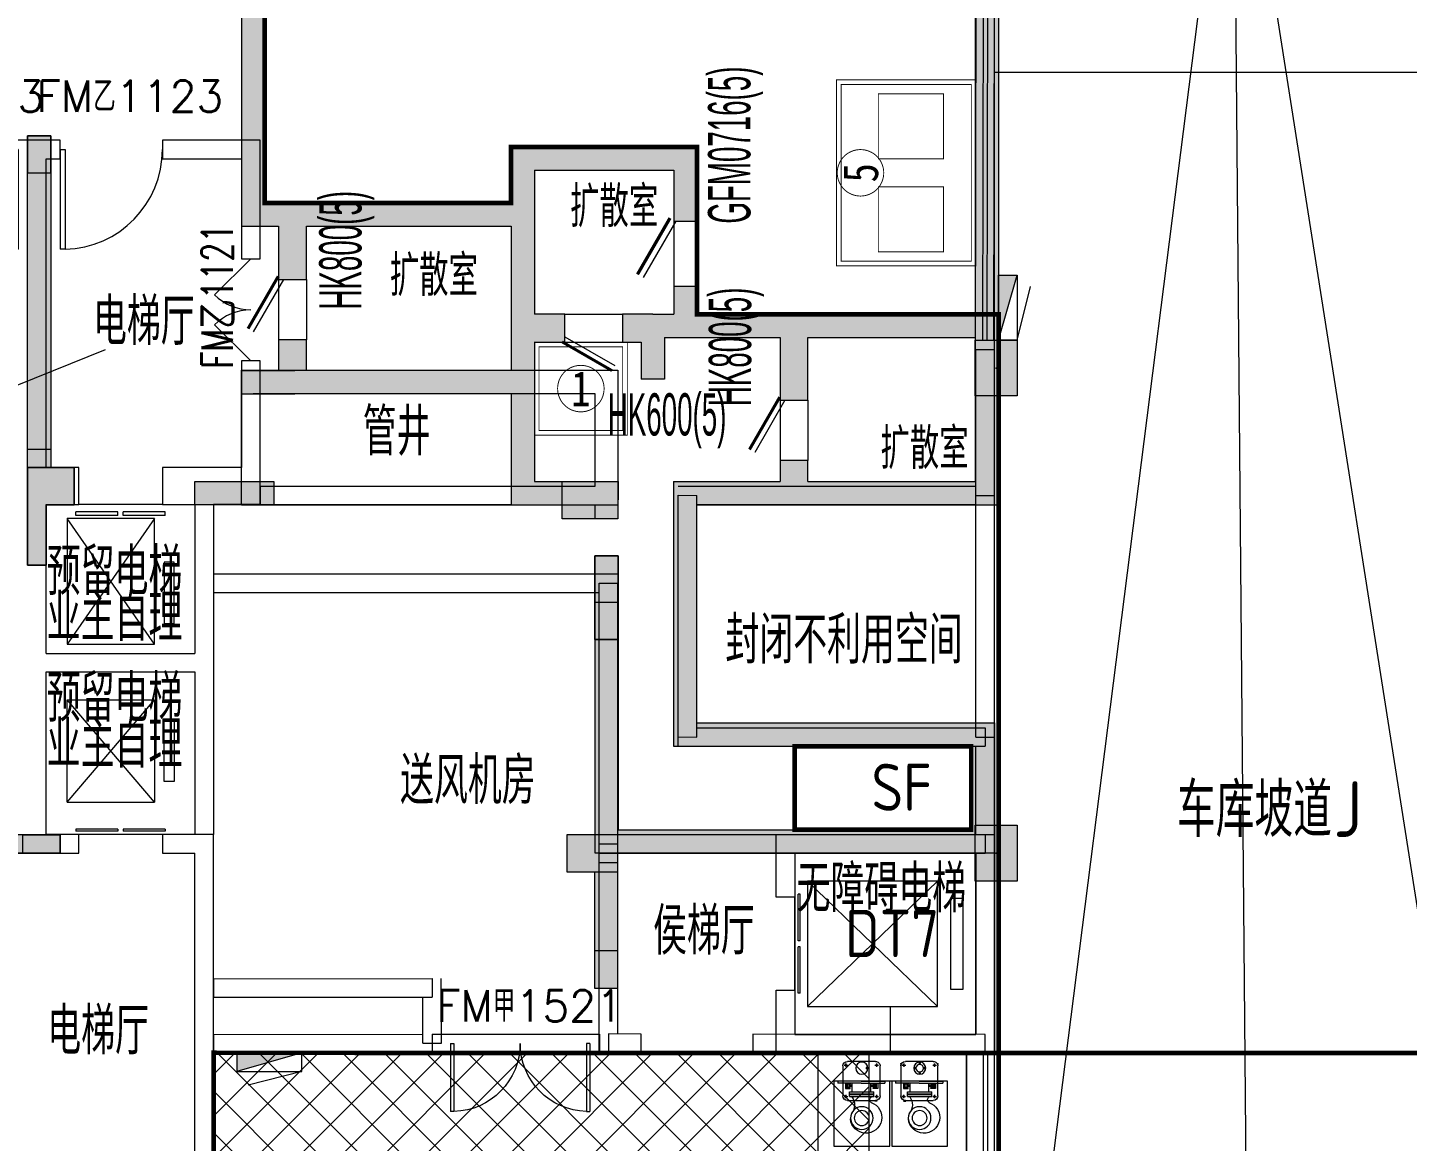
# Model space of a CAD drawing. Extents: x -264757 to 1033689, y 4049843 to 4347093.
# Drawn here: x -42533 to -27691, y 4094607 to 4106591 of the extents above; entities that cross this region are included whole.
import ezdxf
from ezdxf.enums import TextEntityAlignment as Align

# ---------------------------------------------------------------- set-up
doc = ezdxf.new("R2010")
doc.units = 0
doc.header["$LTSCALE"] = 1000
doc.header["$MEASUREMENT"] = 0
doc.linetypes.add('DASH', pattern=[0.35, 0.25, -0.1])
doc.layers.add('AX-01DK-PB01$0$AX-001DK-01-PB01-02$0$A-3-WinF(Text)', color=8, linetype='Continuous', plot=False)
for name, color, linetype in [('AX-01DK-PB01$0$AX-03CK-02-PB01$0$AX-03CK-02-PB01$0$PUB_HATCH', 8, 'Continuous'), ('AX-01DK-PB01$0$AX-03CK-02-PB01$0$AX-03CK-02-PB01$0$人防$0$人防$0$A-WIND-IDEN', 8, 'Continuous'), ('AX-01DK-PB01$0$DOOR_FIRE_TEXT', 8, 'Continuous')]:
    doc.layers.add(name, color=color, linetype=linetype)
doc.layers.add('无关图层', color=8, linetype='Continuous', lineweight=0)
doc.layers.add('车位归属楼栋范围线', color=7, linetype='Continuous', true_color=0x19e6c7)
doc.styles.add('AX-01DK-PB01$0$_TCH_WINDOW', font='simplex_.ttf', dxfattribs={"width": 0.7, "height": 3.5})
doc.styles.add('AX-01DK-PB01$0$AX-001DK-01-PB01-02$0$_TCH_WINDOW', font='SIMPLEX', dxfattribs={"bigfont": 'GBCBIG'})
doc.styles.add('AX-01DK-PB01$0$AX-03CK-02-PB01$0$AX-03CK-02-PB01$0$_TCH_DIM', font='SIMPLEX', dxfattribs={"bigfont": 'GBCBIG'})
doc.styles.add('AX-01DK-PB01$0$AX-03CK-02-PB01$0$AX-03CK-02-PB01$0$人防$0$人防$0$_TCH_DIM', font='$ GAD E', dxfattribs={"width": 0.7, "bigfont": '$ GAD C'})
doc.styles.add('AX-01DK-PB01$0$Standard', font='gbenor.shx', dxfattribs={"bigfont": 'gbcbig.shx'})
doc.styles.add('AX-01DK-PB01$1$AX-001DK-01-PB01-02$0$Standard', font='gbenor.shx', dxfattribs={"bigfont": 'gbcbig.shx'})
doc.styles.add('AX-01DK-PB01-FJ$0$AX-001DK-01-PB01-02$0$Standard', font='gbenor.shx', dxfattribs={"bigfont": 'gbcbig.shx'})
doc.styles.add('坑编号', font='', dxfattribs={"width": 0.8})
doc.styles.get('坑编号').set_extended_font_data('SimSun')

# ---------------------------------------------------------------- blocks, each defined once
blk = doc.blocks.new('AX-01DK-PB01$0$AX-001DK-01-PB01-02$0$$DorLib2D$00000002')
at = {"layer": '无关图层'}
for p, q in [((-0.5, 0), (-0.5, 0.4875)), ((-0.475, 0.4875), (-0.5, 0.4875)), ((-0.475, 0), (-0.475, 0.4875)), ((0.475, 0), (0.475, 0.4875)), ((0.475, 0.4875), (0.5, 0.4875)), ((0.5, 0), (0.5, 0.4875)), ((-0.5, 0), (-0.475, 0)), ((0.5, 0), (0.475, 0))]:
    blk.add_line(p, q, dxfattribs=at)
at = {"layer": '无关图层', "lineweight": 13}
for centre, start, end in [((-0.4875, 0), 0, 88.53072), ((0.4875, 0), 91.46928, 180)]:
    blk.add_arc(centre, 0.4875, start, end, dxfattribs=at)
blk = doc.blocks.new('AX-01DK-PB01-DT$0$$DORLIB2D$00000127')
at = {"layer": '无关图层'}
for points in [[(-0.533, 0.795), (-0.533, 0.69)], [(-0.033, 0.795), (-0.533, 0.795)], [(-0.033, 0.795), (-0.033, 0.69)], [(0.533, 0.795), (0.033, 0.795)], [(0.033, 0.795), (0.033, 0.69)], [(0.533, 0.795), (0.533, 0.69)], [(-0.033, 0.69), (-0.533, 0.69)], [(0.533, 0.69), (0.033, 0.69)], [(0.5, 0.5), (-0.5, 0.5)]]:
    blk.add_lwpolyline(points, dxfattribs=at)
blk = doc.blocks.new('AX-01DK-PB01-DT$0$sdfsdfgdgdgh')
at = {"layer": '无关图层'}
for p, q in [((413949, 4407651), (413274, 4407651)), ((413274, 4407651), (413274, 4405301)), ((413949, 4407451), (413949, 4407651)), ((415624, 4407651), (414949, 4407651)), ((414949, 4407651), (414949, 4407451)), ((415624, 4407651), (415624, 4405301)), ((413474, 4407451), (413949, 4407451)), ((413474, 4407451), (413474, 4405501)), ((414949, 4407451), (415424, 4407451)), ((415424, 4407451), (415424, 4405501)), ((413774, 4405914), (413774, 4407314)), ((413774, 4407314), (415124, 4407314)), ((413774, 4405914), (415124, 4407314)), ((413774, 4407314), (415124, 4405914)), ((415124, 4407314), (415124, 4405914)), ((415124, 4405914), (413774, 4405914)), ((413962, 4405639), (413962, 4405776)), ((413962, 4405776), (414937, 4405776)), ((414937, 4405639), (413962, 4405639)), ((414937, 4405776), (414937, 4405639)), ((413474, 4405501), (415424, 4405501)), ((413274, 4405301), (415624, 4405301))]:
    blk.add_line(p, q, dxfattribs=at)
blk.add_lwpolyline([(413474, 4405501), (413474, 4407451), (415424, 4407451), (415424, 4405501)], close=True, dxfattribs=at)
at = {"layer": '无关图层', "xscale": 1000, "yscale": -200, "zscale": 200}
blk.add_blockref('AX-01DK-PB01-DT$0$$DORLIB2D$00000127', (414449, 4407551), dxfattribs=at)
blk = doc.blocks.new('*U107')
at = {"layer": '无关图层', "const_width": 10}
for points in [[(1000, 0), (0, 0), (0, 1000), (1000, 1000)], [(950, 50), (50, 50), (50, 950), (950, 950)]]:
    blk.add_lwpolyline(points, close=True, dxfattribs=at)
blk.add_lwpolyline([(500, 750, 0.098491), (404, 731, 0.098491), (323, 677, 0.098491), (269, 596, 0.098491), (250, 500, 0.098491), (269, 404, 0.098491), (323, 323, 0.098491), (404, 269, 0.098491), (500, 250, 0.098491), (596, 269, 0.098491), (677, 323, 0.098491), (731, 404, 0.098491), (750, 500, 0.098491), (731, 596, 0.098491), (677, 677, 0.098491), (596, 731, 0.098491)], format="xyb", close=True, dxfattribs=at)
at = {"layer": '无关图层', "style": '坑编号', "width": 0.8}
blk.add_attdef('X', text='', height=380, dxfattribs=at).set_placement((500, 500), align=Align.MIDDLE_CENTER)
blk = doc.blocks.new('*U116')
at = {"layer": '无关图层', "const_width": 10}
for points in [[(1000, 0), (-1000, 0), (-1000, 1500), (1000, 1500)], [(950, 50), (-950, 50), (-950, 1450), (950, 1450)], [(-150, 1050), (-850, 1050), (-850, 350), (-150, 350)], [(850, 1050), (150, 1050), (150, 350), (850, 350)]]:
    blk.add_lwpolyline(points, close=True, dxfattribs=at)
blk.add_lwpolyline([(0, 1492, 0.098491), (-96, 1473, 0.098491), (-177, 1419, 0.098491), (-231, 1338, 0.098491), (-250, 1242, 0.098491), (-231, 1146, 0.098491), (-177, 1065, 0.098491), (-96, 1011, 0.098491), (0, 992, 0.098491), (96, 1011, 0.098491), (177, 1065, 0.098491), (231, 1146, 0.098491), (250, 1242, 0.098491), (231, 1338, 0.098491), (177, 1419, 0.098491), (96, 1473, 0.098491)], format="xyb", close=True, dxfattribs=at)
at = {"layer": '无关图层', "style": '坑编号', "width": 0.8}
blk.add_attdef('X', text='', height=380, dxfattribs=at).set_placement((0, 1242), align=Align.MIDDLE_CENTER)
blk = doc.blocks.new('SX-CK-PB001-WNC$1$20211103.13313578')
at = {"layer": '无关图层'}
h = blk.add_hatch(color=256, dxfattribs=at)
h.dxf.hatch_style = 1
h.paths.add_polyline_path([(0, 600), (450, 600), (450, 0), (0, 0)])
blk.add_lwpolyline([(0, 600), (450, 600), (450, 0), (0, 0)], close=True, dxfattribs=at)
blk.add_point((225, 300), dxfattribs=at)
blk = doc.blocks.new('PX-03CK-JSK$0$PX-B1-PB02-JSK$0$PX-CK-JSK$0$hjgh')
at = {"layer": '无关图层'}
for p, q in [((96327442, 40159946), (96327442, 40160246)), ((96327464, 40160264), (96327496, 40160264)), ((96327482, 40160283), (96327482, 40160243)), ((96327492, 40160296), (96327812, 40160296)), ((96327496, 40160264), (96327500, 40160264)), ((96327655, 40159170), (96327655, 40160392)), ((96327655, 40160392), (96328355, 40160392)), ((96327656, 40160098), (96327656, 40160352)), ((96327656, 40160352), (96327677, 40160352)), ((96327677, 40160098), (96327677, 40160352)), ((96327677, 40160267), (96327734, 40160267)), ((96327683, 40160256), (96327683, 40160214)), ((96327723, 40160256), (96327683, 40160256)), ((96327687, 40160232), (96327687, 40160246)), ((96327692, 40160251), (96327714, 40160251)), ((96327719, 40160246), (96327719, 40160232)), ((96327723, 40160217), (96327723, 40160256)), ((96327734, 40160267), (96327734, 40160217)), ((96327803, 40160265), (96327835, 40160265)), ((96327821, 40160284), (96327821, 40160244)), ((96327821, 40160253), (96327821, 40160277)), ((96327835, 40160265), (96327839, 40160265)), ((96327862, 40160246), (96327862, 40159946)), ((96328355, 40160392), (96328355, 40159792)), ((96327656, 40160098), (96327656, 40159844)), ((96327683, 40160214), (96327677, 40160214)), ((96327677, 40160098), (96327677, 40159844)), ((96327679, 40160200), (96327768, 40160200)), ((96327683, 40160232), (96327723, 40160232)), ((96327697, 40160232), (96327697, 40160200)), ((96327697, 40160203), (96327697, 40160231)), ((96327709, 40160232), (96327709, 40160200)), ((96327734, 40160217), (96327723, 40160217)), ((96327821, 40160225), (96327769, 40160225)), ((96327769, 40160224), (96327769, 40159963)), ((96327791, 40160225), (96327791, 40159963)), ((96327799, 40160225), (96327799, 40159963)), ((96327821, 40160225), (96327821, 40159963)), ((96327483, 40159952), (96327483, 40159912)), ((96327515, 40160051), (96327515, 40160027)), ((96327683, 40159974), (96327677, 40159974)), ((96327768, 40159994), (96327679, 40159994)), ((96327683, 40159933), (96327683, 40159974)), ((96327685, 40159954), (96327723, 40159954)), ((96327688, 40159941), (96327688, 40159954)), ((96327695, 40159993), (96327695, 40159955)), ((96327708, 40159992), (96327708, 40159954)), ((96327718, 40159954), (96327718, 40159941)), ((96327723, 40159971), (96327723, 40159933)), ((96327734, 40159971), (96327723, 40159971)), ((96327734, 40159921), (96327734, 40159971)), ((96327821, 40159963), (96327769, 40159963)), ((96327821, 40159952), (96327821, 40159912)), ((96327871, 40159929), (96327871, 40159953)), ((96327465, 40159933), (96327497, 40159933)), ((96327812, 40159896), (96327492, 40159896)), ((96327497, 40159933), (96327501, 40159933)), ((96327656, 40159844), (96327677, 40159844)), ((96327682, 40159921), (96327675, 40159921)), ((96327677, 40159921), (96327734, 40159921)), ((96327723, 40159933), (96327683, 40159933)), ((96327713, 40159936), (96327693, 40159936)), ((96327802, 40159933), (96327834, 40159933)), ((96327834, 40159933), (96327838, 40159933)), ((96327482, 40159661), (96327482, 40159621)), ((96327492, 40159674), (96327812, 40159674)), ((96328355, 40159792), (96327655, 40159792)), ((96327655, 40159770), (96328355, 40159770)), ((96327656, 40159476), (96327656, 40159729)), ((96327656, 40159729), (96327677, 40159729)), ((96327677, 40159476), (96327677, 40159729)), ((96327821, 40159662), (96327821, 40159622)), ((96327821, 40159631), (96327821, 40159654)), ((96328355, 40159770), (96328355, 40159170)), ((96327442, 40159324), (96327442, 40159624)), ((96327464, 40159642), (96327496, 40159642)), ((96327496, 40159642), (96327500, 40159642)), ((96327503, 40159523), (96327527, 40159523)), ((96327515, 40159511), (96327515, 40159534)), ((96327677, 40159645), (96327734, 40159645)), ((96327683, 40159592), (96327677, 40159592)), ((96327679, 40159577), (96327768, 40159577)), ((96327683, 40159633), (96327683, 40159592)), ((96327723, 40159633), (96327683, 40159633)), ((96327683, 40159610), (96327723, 40159610)), ((96327687, 40159610), (96327687, 40159624)), ((96327692, 40159629), (96327714, 40159629)), ((96327697, 40159610), (96327697, 40159577)), ((96327697, 40159580), (96327697, 40159608)), ((96327709, 40159610), (96327709, 40159577)), ((96327719, 40159624), (96327719, 40159610)), ((96327723, 40159595), (96327723, 40159633)), ((96327734, 40159595), (96327723, 40159595)), ((96327734, 40159645), (96327734, 40159595)), ((96327769, 40159602), (96327769, 40159341)), ((96327821, 40159602), (96327769, 40159602)), ((96327791, 40159602), (96327791, 40159341)), ((96327799, 40159602), (96327799, 40159341)), ((96327803, 40159643), (96327835, 40159643)), ((96327821, 40159602), (96327821, 40159341)), ((96327835, 40159643), (96327839, 40159643)), ((96327862, 40159624), (96327862, 40159324)), ((96327870, 40159643), (96327870, 40159619)), ((96327474, 40159470), (96327450, 40159470)), ((96327462, 40159458), (96327462, 40159481)), ((96327527, 40159417), (96327503, 40159417)), ((96327515, 40159428), (96327515, 40159405)), ((96327556, 40159470), (96327580, 40159470)), ((96327568, 40159481), (96327568, 40159458)), ((96327656, 40159476), (96327656, 40159222)), ((96327677, 40159476), (96327677, 40159222)), ((96327768, 40159371), (96327679, 40159371)), ((96327695, 40159371), (96327695, 40159333)), ((96327708, 40159370), (96327708, 40159332)), ((96327465, 40159311), (96327497, 40159311)), ((96327483, 40159330), (96327483, 40159290)), ((96327812, 40159274), (96327492, 40159274)), ((96327497, 40159311), (96327501, 40159311)), ((96327656, 40159222), (96327677, 40159222)), ((96327682, 40159299), (96327675, 40159299)), ((96327683, 40159352), (96327677, 40159352)), ((96327677, 40159299), (96327734, 40159299)), ((96327683, 40159311), (96327683, 40159352)), ((96327723, 40159311), (96327683, 40159311)), ((96327685, 40159332), (96327723, 40159332)), ((96327688, 40159318), (96327688, 40159332)), ((96327713, 40159313), (96327693, 40159313)), ((96327718, 40159332), (96327718, 40159318)), ((96327723, 40159349), (96327723, 40159311)), ((96327734, 40159349), (96327723, 40159349)), ((96327734, 40159299), (96327734, 40159349)), ((96327821, 40159341), (96327769, 40159341)), ((96327802, 40159311), (96327834, 40159311)), ((96327821, 40159330), (96327821, 40159290)), ((96327834, 40159311), (96327838, 40159311)), ((96328355, 40159170), (96327655, 40159170))]:
    blk.add_line(p, q, dxfattribs=at)
for centre, radius in [((96327482, 40160265), 8.75), ((96327821, 40160265), 8.75), ((96327515, 40160092), 65), ((96328052, 40160093), 122), ((96328052, 40160093), 80.5), ((96327515, 40160039), 7.88), ((96327483, 40159933), 8.75), ((96327821, 40159933), 8.75), ((96327482, 40159643), 8.75), ((96327821, 40159643), 8.75), ((96327515, 40159470), 65), ((96327515, 40159470), 40), ((96327515, 40159523), 7.88), ((96328052, 40159471), 122), ((96328052, 40159471), 80.5), ((96327462, 40159470), 7.88), ((96327515, 40159417), 7.88), ((96327568, 40159470), 7.88), ((96327483, 40159311), 8.75), ((96327821, 40159311), 8.75)]:
    blk.add_circle(centre, radius, dxfattribs=at)
for centre, radius, start, end in [((96327492, 40160246), 50, 89.9998, 179.9998), ((96327692, 40160246), 5.18, 89.9998, 179.9998), ((96327714, 40160246), 5.18, 359.9998, 89.9998), ((96327812, 40160246), 50, 359.9998, 89.9998), ((96327908, 40160313), 142, 233.3732, 310.3456), ((96328046, 40160047), 169, 198.4725, 84.7162), ((96327855, 40159973), 34.6, 32.3813, 152.0235), ((96327492, 40159946), 50, 179.9998, 269.9998), ((96327693, 40159941), 5.18, 179.9998, 269.9998), ((96327713, 40159941), 5.18, 269.9998, 359.9998), ((96327812, 40159946), 50, 269.9998, 359.9998), ((96327492, 40159624), 50, 89.9998, 179.9998), ((96327812, 40159624), 50, 359.9998, 89.9998), ((96327692, 40159624), 5.18, 89.9998, 179.9998), ((96327714, 40159624), 5.18, 359.9998, 89.9998), ((96327908, 40159691), 142, 233.3732, 310.3456), ((96328046, 40159424), 169, 198.4725, 84.7162), ((96327855, 40159351), 34.6, 32.3813, 152.0235), ((96327492, 40159324), 50, 179.9998, 269.9998), ((96327693, 40159318), 5.18, 179.9998, 269.9998), ((96327713, 40159318), 5.18, 269.9998, 359.9998), ((96327812, 40159324), 50, 269.9998, 359.9998)]:
    blk.add_arc(centre, radius, start, end, dxfattribs=at)
for p in [(96327469, 40159673), (96327469, 40159275)]:
    blk.add_point(p, dxfattribs=at)
blk = doc.blocks.new('AX-01DK-PB01$0$AX-001DK-01-PP01$0$AX-001DK-01-PP01$0$$DORLIB2D$00000127')
at = {"layer": '无关图层'}
for points in [[(-0.533, 0.795), (-0.533, 0.69)], [(-0.033, 0.795), (-0.533, 0.795)], [(-0.033, 0.69), (-0.533, 0.69)], [(-0.033, 0.795), (-0.033, 0.69)], [(0.533, 0.795), (0.033, 0.795)], [(0.033, 0.795), (0.033, 0.69)], [(0.533, 0.69), (0.033, 0.69)], [(0.533, 0.795), (0.533, 0.69)], [(0.5, 0.5), (-0.5, 0.5)]]:
    blk.add_lwpolyline(points, dxfattribs=at)
blk = doc.blocks.new('AX-01DK-PB01$0$$DorLib2D$00000001')
at = {"layer": '无关图层'}
for p, q in [((0.45, 0.975), (0.5, 0.975)), ((0.45, 0), (0.45, 0.975)), ((0.5, 0), (0.5, 0.975)), ((0.5, 0), (0.45, 0))]:
    blk.add_line(p, q, dxfattribs=at)
at = {"layer": '无关图层', "lineweight": 13}
blk.add_arc((0.475, 0), 0.975, 91.4693, 180, dxfattribs=at)
blk = doc.blocks.new('AX-01DK-PB01$0$$DorLib2D$00000116')
at = {"layer": '无关图层'}
for p, q in [((-0.5, 0), (-0.146, 0.354)), ((0.5, 0), (0.146, 0.354))]:
    blk.add_line(p, q, dxfattribs=at)
for centre, start, end in [((-0.5, 0), 0, 45), ((0.5, 0), 135, 180)]:
    blk.add_arc(centre, 0.5, start, end, dxfattribs=at)
blk = doc.blocks.new('PX-03CK-XHS$1$$TWTSYS$00000508')
at = {"layer": '无关图层'}
for p, q in [((-0.5, 0.5), (0.324, 1.224)), ((-0.5, 0.5), (-0.5, -0.5)), ((-0.5, -0.5), (0.5, 0.5)), ((0.5, 0.5), (-0.5, 0.5)), ((0.5, -0.5), (0.5, 0.5)), ((-0.5, -0.5), (0.5, -0.5))]:
    blk.add_line(p, q, dxfattribs=at)
blk.add_solid([(0.5, -0.5), (0.5, 0.5), (-0.5, -0.5)], dxfattribs=at)
blk = doc.blocks.new('AX-01DK-PB01$0$AX-03CK-02-PB01$0$AX-03CK-02-PB01$0$人防$0$人防$0$$DorLib2D$00000191')
at = {"layer": '无关图层'}
blk.add_line((-0.5, 0.15), (0.366, 0.65), dxfattribs=at)
at = {"layer": '无关图层', "const_width": 0.05}
blk.add_lwpolyline([(-0.55, 0.237), (0.316, 0.737)], dxfattribs=at)

msp = doc.modelspace()

# ---------------------------------------------------------------- hatches: boundary and pattern name
at = {"layer": 'AX-01DK-PB01$0$AX-03CK-02-PB01$0$AX-03CK-02-PB01$0$PUB_HATCH'}
for points in [[(-32089.6, 4111578), (-32339.6, 4111328), (-32339.6, 4103506.5), (-32256.3, 4103381.5), (-32089.6, 4103381.5)], [(-39983.2, 4107558), (-40233.2, 4107308), (-40233.2, 4104453.4), (-39983.2, 4104703.4)], [(-37082.2, 4105056.5), (-37332.2, 4105306.5), (-37332.2, 4104703.4), (-37248.8, 4104578.4), (-37082.2, 4104578.4)], [(-37332.2, 4105306.5), (-37082.2, 4105056.5), (-35582.2, 4105056.5), (-35332.2, 4105306.5)], [(-35582.2, 4105056.5), (-35582.2, 4104506.5), (-35332.2, 4104506.5), (-35332.2, 4105306.5)], [(-39983.2, 4104703.4), (-40233.2, 4104453.4), (-39833.2, 4104453.4), (-39674.8, 4104536.8), (-39658.2, 4104703.4)], [(-39674.8, 4104536.8), (-39533.2, 4104453.4), (-37332.2, 4104453.4), (-37248.8, 4104578.4), (-37332.2, 4104703.4), (-39658.2, 4104703.4)], [(-39833.2, 4104453.4), (-39833.2, 4103881.7), (-39533.2, 4103881.7), (-39533.2, 4104453.4), (-39674.8, 4104536.8)], [(-37248.8, 4104578.4), (-37332.2, 4104453.4), (-37332.2, 4103381.5), (-37165.5, 4103364.9), (-37082.2, 4103506.5), (-37082.2, 4104578.4)], [(-35332.2, 4103506.5), (-35332.2, 4103806.5), (-35582.2, 4103806.5), (-35582.2, 4103506.5), (-35457.2, 4103423.2)], [(-37082.2, 4103206.5), (-36753.2, 4103206.5), (-36753.2, 4103506.5), (-37082.2, 4103506.5), (-37165.5, 4103364.9)], [(-35808.4, 4103506.5), (-36133.2, 4103506.5), (-36133.2, 4103206.5), (-35933.4, 4103206.5), (-35808.4, 4103323.2)], [(-35808.4, 4103323.2), (-35683.4, 4103256.5), (-35457.2, 4103256.5), (-35457.2, 4103423.2), (-35582.2, 4103506.5), (-35808.4, 4103506.5)], [(-35457.2, 4103423.2), (-35457.2, 4103256.5), (-34439.2, 4103256.5), (-34280.9, 4103339.9), (-34264.2, 4103506.5), (-35332.2, 4103506.5)], [(-34280.9, 4103339.9), (-34139.2, 4103256.5), (-32339.6, 4103256.5), (-32256.3, 4103381.5), (-32339.6, 4103506.5), (-34264.2, 4103506.5)], [(-37165.5, 4103364.9), (-37332.2, 4103381.5), (-37332.2, 4102903.4), (-37248.8, 4102778.4), (-37082.2, 4102778.4), (-37082.2, 4103206.5)], [(-35808.4, 4103323.2), (-35933.4, 4103206.5), (-35933.4, 4102806.8), (-35683.4, 4102806.8), (-35683.4, 4103256.5)], [(-34439.2, 4103256.5), (-34439.2, 4102581.5), (-34139.2, 4102581.5), (-34139.2, 4103256.5), (-34280.9, 4103339.9)], [(-32256.3, 4103381.5), (-32339.6, 4103256.5), (-32339.6, 4103128), (-32089.6, 4103128), (-32089.6, 4103381.5)], [(-39533.2, 4102903.4), (-39533.2, 4103231.7), (-39833.2, 4103231.7), (-39833.2, 4102903.4), (-39668.2, 4102802.2)], [(-32089.6, 4103128), (-32339.6, 4103128), (-32339.6, 4101706.5), (-32089.6, 4101456.5)], [(-40233.1, 4102650.4), (-40107.8, 4102650.4), (-40107.8, 4102900.4), (-40233.1, 4102900.4)], [(-40107.8, 4102903.4), (-40107.8, 4102653.4), (-39658.2, 4102653.4), (-39668.2, 4102802.2), (-39833.2, 4102903.4)], [(-40107.8, 4102900.4), (-40107.8, 4102650.4), (-39658.2, 4102650.4), (-39668.2, 4102802.2), (-39658.2, 4102900.4)], [(-39668.2, 4102802.2), (-39658.2, 4102653.4), (-37332.2, 4102653.4), (-37248.8, 4102778.4), (-37332.2, 4102903.4), (-39533.2, 4102903.4)], [(-37248.8, 4102778.4), (-37332.2, 4102653.4), (-37332.2, 4101456.5), (-37082.2, 4101706.5), (-37082.2, 4102778.4)], [(-34139.2, 4101706.5), (-34139.2, 4101931.5), (-34439.2, 4101931.5), (-34439.2, 4101706.5), (-34280.9, 4101623.2)], [(-37082.2, 4101706.5), (-37332.2, 4101456.5), (-36432.8, 4101456.5), (-36181.6, 4101706.5)], [(-36181.6, 4101706.5), (-36432.8, 4101456.5), (-36433.5, 4101307.1), (-36183.5, 4101305.9)], [(-35337.2, 4101456.5), (-35587.2, 4101706.5), (-35587.2, 4098860.1), (-35337.2, 4099110.1)], [(-35587.2, 4101706.5), (-35337.2, 4101456.5), (-34264.2, 4101456.5), (-34280.9, 4101623.2), (-34439.2, 4101706.5)], [(-34280.9, 4101623.2), (-34264.2, 4101456.5), (-32089.6, 4101456.5), (-32339.6, 4101706.5), (-34139.2, 4101706.5)], [(-36432.2, 4100906.5), (-36432.2, 4097710.3), (-36182.2, 4097960.3), (-36182.2, 4100906.5)], [(-35337.2, 4099110.1), (-35587.2, 4098860.1), (-32383.9, 4098860.1), (-32133.9, 4099110.1)], [(-32133.9, 4099110.1), (-32383.9, 4098860.1), (-32383.9, 4097960.3), (-32133.9, 4097710.3)], [(-36182.2, 4097960.3), (-36432.2, 4097710.3), (-32133.9, 4097710.3), (-32383.9, 4097960.3)]]:
    msp.add_hatch(color=256, dxfattribs=at).paths.add_polyline_path(points)
at = {"layer": '无关图层'}
h = msp.add_hatch(color=256, dxfattribs=at)
h.dxf.hatch_style = 1
h.paths.add_polyline_path([(-42533.3, 4105426.5), (-42283.3, 4105426.5), (-42283.3, 4101856.5), (-42533.3, 4101856.5)])
for points in [[(-42283.3, 4105426.5), (-42533.3, 4105426.5), (-42533.3, 4105026.5), (-42283.3, 4105026.5)], [(-42333.3, 4101456.5), (-42333.3, 4100806.5), (-42533.3, 4100806.5), (-42533.3, 4102056.5), (-42283.3, 4102056.5), (-42283.3, 4101856.5), (-42033.3, 4101856.5), (-42033.3, 4101456.5)], [(-39883.3, 4101706.5), (-39883.3, 4101456.5), (-40733.3, 4101456.5), (-40733.3, 4101706.5)], [(-36783.7, 4101306.5), (-36783.7, 4101706.5), (-36183.3, 4101706.5), (-36183.3, 4101306.5)], [(-36433.5, 4100006.5), (-36183.5, 4100006.5), (-36183.5, 4100406.5), (-36433.5, 4100406.5)], [(-42583.3, 4097906.5), (-42183.3, 4097906.5), (-42183.3, 4097706.5), (-42583.3, 4097706.5)], [(-36733.5, 4097506.5), (-36183.5, 4097506.5), (-36183.5, 4097906.5), (-36733.5, 4097906.5)], [(-36433.7, 4096256.5), (-36183.5, 4096256.5), (-36183.5, 4096656.5), (-36433.7, 4096656.5)]]:
    msp.add_hatch(color=256, dxfattribs=at).paths.add_polyline_path(points)
h = msp.add_hatch(color=256, dxfattribs=at)
h.dxf.hatch_style = 1
h.paths.add_polyline_path([(-42033.3, 4101456.5), (-42033.3, 4101856.5), (-42533.3, 4101856.5), (-42533.3, 4100806.5), (-42333.3, 4100806.5), (-42333.3, 4101456.5)])
h = msp.add_hatch(color=256, dxfattribs=at)
h.dxf.hatch_style = 1
h.paths.add_polyline_path([(-42033.3, 4101856.5), (-42033.3, 4101456.5), (-42333.3, 4101456.5), (-42333.3, 4100806.5), (-42533.3, 4100806.5), (-42533.3, 4101856.5)])
h = msp.add_hatch(color=256, dxfattribs=at)
h.dxf.hatch_style = 1
h.paths.add_polyline_path([(-39883.3, 4101706.5), (-39883.3, 4101456.5), (-40733.3, 4101456.5), (-40733.3, 4101706.5)])
h = msp.add_hatch(color=256, dxfattribs=at)
h.dxf.hatch_style = 1
h.paths.add_polyline_path([(-36433.5, 4100906.5), (-36183.5, 4100906.5), (-36183.5, 4100006.5), (-36433.5, 4100006.5)])
h = msp.add_hatch(color=256, dxfattribs=at)
h.dxf.hatch_style = 1
h.paths.add_polyline_path([(-43683.5, 4097706.5), (-43683.5, 4097306.5), (-43883.5, 4097306.5), (-43883.5, 4097706.5), (-43883.5, 4097706.5), (-43883.5, 4097906.5), (-45033.5, 4097906.5), (-45033.5, 4097906.5), (-42533.5, 4097906.5), (-42533.5, 4097906.5), (-42183.5, 4097906.5), (-42183.5, 4097706.5)])
h = msp.add_hatch(color=256, dxfattribs=at)
h.dxf.hatch_style = 1
h.paths.add_polyline_path([(-36733.5, 4097906.5), (-36733.5, 4097506.5), (-36433.7, 4097506.5), (-36433.7, 4096256.5), (-36183.5, 4096256.5), (-36183.5, 4097906.5)])

# ---------------------------------------------------------------- linework, layer by layer
for p, q in [((-32089.6, 4111578), (-32089.6, 4103381.5)), ((-32339.6, 4111328), (-32339.6, 4103506.5)), ((-32132.2, 4089442.9), (-29561.7, 4109709.9)), ((-29382.2, 4089442.9), (-29561.7, 4109709.9)), ((-29561.7, 4109709.9), (-26384.6, 4089442.9)), ((-32332.5, 4108374.8), (-32340, 4103228)), ((-32254.2, 4108374.8), (-32261.8, 4103228)), ((-32211.8, 4103228), (-32204, 4108374.8)), ((-32140, 4103228), (-32132.4, 4108374.8)), ((-39983.2, 4107558), (-39983.2, 4104703.4)), ((-40233.2, 4107308), (-40233.2, 4104453.4)), ((-32132.2, 4089442.9), (-32132.2, 4106713.4)), ((-32132.4, 4106109.9), (-26383.2, 4106109.9)), ((-42433.4, 4105378), (-42633.4, 4105378)), ((-42183.6, 4105378), (-42433.4, 4105378)), ((-42183.6, 4105178), (-42183.6, 4105378)), ((-40033.1, 4105378), (-41083.6, 4105378)), ((-41083.6, 4105378), (-41083.6, 4105178)), ((-40033.1, 4104103.4), (-40033.1, 4105378)), ((-37332.2, 4105306.5), (-37332.2, 4104703.4)), ((-37332.2, 4105306.5), (-35332.2, 4105306.5)), ((-35332.2, 4104506.5), (-35332.2, 4105306.5)), ((-42333.4, 4105178), (-42183.6, 4105178)), ((-42333.4, 4101858), (-42333.4, 4105178)), ((-41083.6, 4105178), (-40233.1, 4105178)), ((-40233.1, 4105178), (-40233.1, 4104103.4)), ((-37082.2, 4105056.5), (-37082.2, 4104578.4)), ((-37082.2, 4105056.5), (-35582.2, 4105056.5)), ((-35582.2, 4105056.5), (-35582.2, 4104506.5)), ((-39983.2, 4104703.4), (-39658.2, 4104703.4)), ((-39658.2, 4104703.4), (-37332.2, 4104703.4)), ((-37082.2, 4104578.4), (-37082.2, 4103506.5)), ((-35582.2, 4104506.5), (-35332.2, 4104506.5)), ((-35582.2, 4104506.5), (-35582.2, 4103806.5)), ((-35332.2, 4104506.5), (-35332.2, 4103806.5)), ((-40233.2, 4104453.4), (-39833.2, 4104453.4)), ((-39833.2, 4104453.4), (-39833.2, 4103881.7)), ((-39533.2, 4103881.7), (-39533.2, 4104453.4)), ((-39533.2, 4104453.4), (-37332.2, 4104453.4)), ((-37332.2, 4104453.4), (-37332.2, 4103381.5)), ((-40233.1, 4104103.4), (-40033.1, 4104103.4)), ((-39833.2, 4103881.7), (-39533.2, 4103881.7)), ((-39833.2, 4103881.7), (-39833.2, 4103231.7)), ((-39533.2, 4103881.7), (-39533.2, 4103231.7)), ((-35332.2, 4103806.5), (-35582.2, 4103806.5)), ((-35582.2, 4103806.5), (-35582.2, 4103506.5)), ((-35332.2, 4103506.5), (-35332.2, 4103806.5)), ((-36753.2, 4103506.5), (-37082.2, 4103506.5)), ((-36753.2, 4103506.5), (-36133.2, 4103506.5)), ((-36753.2, 4103206.5), (-36753.2, 4103506.5)), ((-35808.4, 4103506.5), (-36133.2, 4103506.5)), ((-36133.2, 4103506.5), (-36133.2, 4103206.5)), ((-35808.4, 4103506.5), (-35582.2, 4103506.5)), ((-35332.2, 4103506.5), (-34264.2, 4103506.5)), ((-34264.2, 4103506.5), (-32339.6, 4103506.5)), ((-37332.2, 4103381.5), (-37332.2, 4102903.4)), ((-32089.6, 4103381.5), (-32089.6, 4103128)), ((-39533.2, 4103231.7), (-39833.2, 4103231.7)), ((-39833.2, 4103231.7), (-39833.2, 4102903.4)), ((-39533.2, 4102903.4), (-39533.2, 4103231.7)), ((-37082.2, 4103206.5), (-37082.2, 4102778.4)), ((-37082.2, 4103206.5), (-36753.2, 4103206.5)), ((-36753.2, 4103206.5), (-36133.2, 4103206.5)), ((-36133.2, 4103206.5), (-35933.4, 4103206.5)), ((-35933.4, 4103206.5), (-35933.4, 4102806.8)), ((-35683.4, 4103256.5), (-35683.4, 4102806.8)), ((-35683.4, 4103256.5), (-35457.2, 4103256.5)), ((-35457.2, 4103256.5), (-34439.2, 4103256.5)), ((-34439.2, 4103256.5), (-34439.2, 4102581.5)), ((-34139.2, 4102581.5), (-34139.2, 4103256.5)), ((-34139.2, 4103256.5), (-32339.6, 4103256.5)), ((-32340, 4103228), (-32140, 4103228)), ((-32339.6, 4103256.5), (-32339.6, 4103128)), ((-32261.8, 4103228), (-32211.8, 4103228)), ((-32339.6, 4103128), (-32339.6, 4101706.5)), ((-32332.2, 4101558), (-32332.2, 4103128)), ((-32332.2, 4103128), (-32132.2, 4103128)), ((-32332.2, 4101706.5), (-32332.2, 4103128)), ((-32132.2, 4101558), (-32132.2, 4103128)), ((-32132.2, 4101581.5), (-32132.2, 4103128)), ((-32089.6, 4103128), (-32089.6, 4101456.5)), ((-40033.1, 4103003.4), (-40233.1, 4103003.4)), ((-40233.1, 4103003.4), (-40233.1, 4101858)), ((-40233.1, 4102900.4), (-40107.8, 4102900.4)), ((-40233.1, 4102900.4), (-40233.1, 4102650.4)), ((-40107.8, 4102903.4), (-39833.2, 4102903.4)), ((-40107.8, 4102900.4), (-39658.2, 4102900.4)), ((-40033.1, 4101458), (-40033.1, 4103003.4)), ((-39533.2, 4102903.4), (-37332.2, 4102903.4)), ((-37082.2, 4102778.4), (-37082.2, 4101706.5)), ((-35683.4, 4102806.8), (-35933.4, 4102806.8)), ((-40233.1, 4102650.4), (-40107.8, 4102650.4)), ((-40107.8, 4102653.4), (-39658.2, 4102653.4)), ((-40107.8, 4102650.4), (-39658.2, 4102650.4)), ((-39658.2, 4102653.4), (-37332.2, 4102653.4)), ((-37332.2, 4102653.4), (-37332.2, 4101456.5)), ((-34439.2, 4102581.5), (-34439.2, 4101931.5)), ((-34439.2, 4102581.5), (-34139.2, 4102581.5)), ((-34139.2, 4102581.5), (-34139.2, 4101931.5)), ((-41983.4, 4101858), (-42333.4, 4101858)), ((-41983.4, 4101458), (-41983.4, 4101858)), ((-40633.1, 4101858), (-41083.4, 4101858)), ((-41083.4, 4101858), (-41083.4, 4101458)), ((-40233.1, 4101858), (-40633.1, 4101858)), ((-34139.2, 4101931.5), (-34439.2, 4101931.5)), ((-34439.2, 4101931.5), (-34439.2, 4101706.5)), ((-34139.2, 4101706.5), (-34139.2, 4101931.5)), ((-37082.2, 4101706.5), (-36181.6, 4101706.5)), ((-36181.6, 4101706.5), (-36183.5, 4101305.9)), ((-35587.2, 4101706.5), (-35587.2, 4098860.1)), ((-35587.2, 4101706.5), (-34439.2, 4101706.5)), ((-34139.2, 4101706.5), (-32339.6, 4101706.5)), ((-40033.1, 4101658), (-37332.4, 4101658)), ((-40033.1, 4101658), (-40033.1, 4101458)), ((-37332.4, 4101658), (-37332.4, 4101458)), ((-35535.5, 4098957.9), (-35533.9, 4101558.1)), ((-35533.9, 4101558.1), (-35333.9, 4101558)), ((-35533.8, 4101658), (-32332.2, 4101658)), ((-35335.5, 4098957.7), (-35333.9, 4101558)), ((-32332.2, 4101558), (-32132.2, 4101558)), ((-32332.2, 4098957.8), (-32332.2, 4101558)), ((-32332.2, 4101558), (-32132.2, 4101558)), ((-32132.2, 4098957.8), (-32132.2, 4101558)), ((-42333.4, 4099858), (-42333.4, 4101458)), ((-42333.4, 4101458), (-41983.4, 4101458)), ((-41083.4, 4101458), (-40733.1, 4101458)), ((-40733.1, 4101458), (-40733.1, 4099858)), ((-40533.1, 4101458), (-40533.1, 4099758)), ((-40033.1, 4101458), (-40533.1, 4101458)), ((-40033.1, 4101458), (-37332.4, 4101458)), ((-37332.2, 4101456.5), (-36432.8, 4101456.5)), ((-36432.8, 4101456.5), (-36433.5, 4101307.1)), ((-35337.2, 4101456.5), (-35337.2, 4099110.1)), ((-35337.2, 4101456.5), (-34264.2, 4101456.5)), ((-35334, 4101458), (-32332.2, 4101458)), ((-34264.2, 4101456.5), (-32089.6, 4101456.5)), ((-36183.5, 4101305.9), (-36433.5, 4101307.1)), ((-36432.2, 4100906.5), (-36432.2, 4097710.3)), ((-36182.2, 4100906.5), (-36432.2, 4100906.5)), ((-36182.2, 4100906.5), (-36182.2, 4097960.3)), ((-40533.1, 4100712.5), (-36183.8, 4100712.5)), ((-40533.1, 4100712.5), (-40533.1, 4100512.5)), ((-40533.1, 4100512.5), (-36383.9, 4100512.5)), ((-36384.5, 4097808), (-36383.8, 4100612.5)), ((-36383.8, 4100612.5), (-36183.8, 4100612.4)), ((-36184.5, 4097808), (-36183.8, 4100612.4)), ((-42333.4, 4099858), (-40733.1, 4099858)), ((-40533.1, 4099758), (-40533.1, 4097908)), ((-42333.4, 4099658), (-40733.1, 4099658)), ((-42333.4, 4097908), (-42333.4, 4099658)), ((-40733.1, 4099658), (-40733.1, 4097908)), ((-42108.4, 4098258), (-42108.4, 4099358)), ((-42108.4, 4099358), (-41168.4, 4099358)), ((-41168.4, 4098258), (-42108.4, 4099358)), ((-42108.4, 4098258), (-41168.4, 4099358)), ((-41168.4, 4099358), (-41168.4, 4098258)), ((-41063.4, 4098478), (-41063.4, 4099138)), ((-41063.4, 4099138), (-40958.4, 4099138)), ((-40958.4, 4099138), (-40958.4, 4098478)), ((-35337.2, 4099110.1), (-32133.9, 4099110.1)), ((-35335.5, 4099057.8), (-32232.2, 4099057.8)), ((-32232.2, 4099057.8), (-32232.2, 4098857.8)), ((-32133.9, 4099110.1), (-32133.9, 4097710.3)), ((-35587.2, 4098860.1), (-32383.9, 4098860.1)), ((-35535.6, 4098857.9), (-35535.5, 4098957.9)), ((-35535.6, 4098857.9), (-35335.6, 4098857.7)), ((-35535.6, 4098857.8), (-32232.2, 4098857.8)), ((-35535.5, 4098957.9), (-35335.5, 4098957.7)), ((-35335.6, 4098857.7), (-35335.6, 4098857.8)), ((-32383.9, 4098860.1), (-32383.9, 4097960.3)), ((-32332.2, 4098957.8), (-32132.2, 4098957.8)), ((-32332.2, 4097908), (-32332.2, 4098857.8)), ((-32132.2, 4097708), (-32132.2, 4098957.8)), ((-40958.4, 4098478), (-41063.4, 4098478)), ((-41983.4, 4097908), (-42333.4, 4097908)), ((-41983.4, 4097708), (-41983.4, 4097908)), ((-40533.2, 4097908), (-41083.4, 4097908)), ((-41083.4, 4097908), (-41083.4, 4097708)), ((-40533.1, 4097908), (-40733.1, 4097908)), ((-40533.2, 4093408), (-40533.2, 4097908)), ((-36184.4, 4097908), (-32232.2, 4097908)), ((-36182.2, 4097960.3), (-32383.9, 4097960.3)), ((-32232.2, 4097908), (-32232.2, 4097708)), ((-42433.4, 4097708), (-43683.1, 4097708)), ((-42433.4, 4097708), (-41983.4, 4097708)), ((-41083.4, 4097708), (-40733.2, 4097708)), ((-40733.2, 4093658), (-40733.2, 4097708)), ((-36432.2, 4097710.3), (-32133.9, 4097710.3)), ((-36385, 4097608.1), (-36384.9, 4097808.1)), ((-36384.5, 4097808), (-36184.5, 4097808)), ((-36384.5, 4097608), (-36384.5, 4097808)), ((-36384.5, 4097808), (-36184.5, 4097808)), ((-36384.5, 4097708), (-32232.2, 4097708)), ((-36185, 4097608), (-36184.9, 4097808)), ((-36184.5, 4097608), (-36184.5, 4097808)), ((-32332.2, 4095758.1), (-32332.2, 4097708)), ((-32132.2, 4095557.9), (-32132.2, 4097808)), ((-36385, 4095562.8), (-36384.5, 4097608)), ((-36384.5, 4097608), (-36184.5, 4097608)), ((-36184.9, 4095762.6), (-36184.5, 4097608)), ((-40533.3, 4096357), (-38183, 4096358.3)), ((-40533.3, 4096357), (-40533.2, 4096157)), ((-38183, 4096358.3), (-38182.9, 4096158.3)), ((-38082.9, 4095662.7), (-38083.1, 4096358.3)), ((-40533.2, 4096157), (-38182.9, 4096158.3)), ((-38282.9, 4095662.7), (-38283, 4096158.2)), ((-33252.5, 4095558), (-33252.5, 4096058.3)), ((-40533.3, 4095758), (-38282.9, 4095759.2)), ((-40533.3, 4095758), (-40533.2, 4095558)), ((-38183, 4095759.3), (-36382.6, 4095760.3)), ((-38183, 4095759.3), (-38182.9, 4095559.3)), ((-37984.9, 4095759.4), (-36484.9, 4095760.2)), ((-36382.6, 4095760.3), (-36382.5, 4095560.3)), ((-36284.8, 4095762.7), (-36285.1, 4095562.7)), ((-35932.3, 4095762.3), (-36284.8, 4095762.7)), ((-35932.5, 4095562.3), (-35932.3, 4095762.3)), ((-34732.3, 4095760.9), (-34732.5, 4095560.9)), ((-32232.1, 4095758), (-34732.3, 4095760.9)), ((-32232.4, 4095558), (-32232.1, 4095758)), ((-38282.9, 4095662.7), (-38082.9, 4095662.7)), ((-51567.7, 4082048), (-38055.9, 4095559.9)), ((-51118.7, 4082048), (-37606.8, 4095559.9)), ((-50669.7, 4082048), (-37157.8, 4095559.9)), ((-50220.7, 4082048), (-36708.8, 4095559.9)), ((-49771.7, 4082048), (-36259.8, 4095559.9)), ((-49489.6, 4081881.1), (-35810.8, 4095559.9)), ((-49489.6, 4081432.1), (-35361.8, 4095559.9)), ((-49489.6, 4080983), (-34912.8, 4095559.9)), ((-49489.6, 4080534), (-34463.8, 4095559.9)), ((-49489.6, 4080085), (-34014.7, 4095559.9)), ((-49489.6, 4079636), (-33565.7, 4095559.9)), ((-40533.2, 4095327.6), (-40300.9, 4095559.9)), ((-40533.2, 4094878.5), (-39851.9, 4095559.9)), ((-40533.2, 4094429.5), (-39402.9, 4095559.9)), ((-40533.2, 4093980.5), (-38953.9, 4095559.9)), ((-40533.2, 4093531.5), (-38504.9, 4095559.9)), ((-33479.6, 4095559.9), (-40533.2, 4095559.9)), ((-40533.2, 4095559.9), (-40533.2, 4093408)), ((-40533.2, 4095558), (-38182.9, 4095559.3)), ((-33479.6, 4088545.6), (-40493.8, 4095559.9)), ((-33479.6, 4088994.7), (-40044.8, 4095559.9)), ((-33479.6, 4089443.7), (-39595.8, 4095559.9)), ((-33479.6, 4089892.7), (-39146.8, 4095559.9)), ((-33479.6, 4090341.7), (-38697.8, 4095559.9)), ((-33479.6, 4090790.7), (-38248.8, 4095559.9)), ((-38182.9, 4095559.3), (-36382.5, 4095560.3)), ((-37984.8, 4095559.4), (-36484.8, 4095560.2)), ((-33479.6, 4091239.7), (-37799.8, 4095559.9)), ((-33479.6, 4091688.7), (-37350.8, 4095559.9)), ((-33479.6, 4092137.7), (-36901.7, 4095559.9)), ((-33479.6, 4092586.8), (-36452.7, 4095559.9)), ((-36285.1, 4095562.7), (-35932.5, 4095562.3)), ((-33479.6, 4093035.8), (-36003.7, 4095559.9)), ((-33479.6, 4093484.8), (-35554.7, 4095559.9)), ((-33479.6, 4093933.8), (-35105.7, 4095559.9)), ((-34732.5, 4095560.9), (-32232.4, 4095558)), ((-33479.6, 4094382.8), (-34656.7, 4095559.9)), ((-33479.6, 4094831.8), (-34207.7, 4095559.9)), ((-33479.6, 4095280.8), (-33758.7, 4095559.9)), ((-33479.6, 4076908), (-33479.6, 4095559.9)), ((-32432.4, 4095558), (-32432.1, 4089443.9)), ((-32132.2, 4095558), (-32432.4, 4095558)), ((-32254, 4095558), (-32253.9, 4089443.9)), ((-32203.8, 4095558), (-32254, 4095558)), ((-32203.9, 4089443.9), (-32203.8, 4095558)), ((-32132.1, 4089443.9), (-32132.2, 4095558)), ((-49489.6, 4079187), (-33479.6, 4095197)), ((-33479.6, 4088096.6), (-40533.2, 4095150.3)), ((-49489.6, 4078738), (-33479.6, 4094748)), ((-33479.6, 4087647.6), (-40533.2, 4094701.3))]:
    msp.add_line(p, q, dxfattribs=at)
for points in [[(-42533.3, 4105426.5), (-42283.3, 4105426.5), (-42283.3, 4101856.5), (-42533.3, 4101856.5)], [(-42283.3, 4105426.5), (-42533.3, 4105426.5), (-42533.3, 4105026.5), (-42283.3, 4105026.5)], [(-40033.1, 4101653.4), (-40033.1, 4102653.4), (-36433.4, 4102653.5), (-36433.4, 4101653.5)], [(-42333.3, 4101456.5), (-42333.3, 4100806.5), (-42533.3, 4100806.5), (-42533.3, 4102056.5), (-42283.3, 4102056.5), (-42283.3, 4101856.5), (-42033.3, 4101856.5), (-42033.3, 4101456.5)], [(-42033.3, 4101456.5), (-42033.3, 4101856.5), (-42533.3, 4101856.5), (-42533.3, 4100806.5), (-42333.3, 4100806.5), (-42333.3, 4101456.5)], [(-42033.3, 4101856.5), (-42033.3, 4101456.5), (-42333.3, 4101456.5), (-42333.3, 4100806.5), (-42533.3, 4100806.5), (-42533.3, 4101856.5)], [(-39883.3, 4101706.5), (-39883.3, 4101456.5), (-40733.3, 4101456.5), (-40733.3, 4101706.5)], [(-36783.7, 4101306.5), (-36783.7, 4101706.5), (-36183.3, 4101706.5), (-36183.3, 4101306.5)], [(-41168.4, 4101308), (-42108.4, 4101308), (-42108.4, 4099958), (-41168.4, 4099958)], [(-40958.4, 4100838), (-41063.4, 4100838), (-41063.4, 4100178), (-40958.4, 4100178)], [(-36433.5, 4100906.5), (-36183.5, 4100906.5), (-36183.5, 4100006.5), (-36433.5, 4100006.5)], [(-36433.5, 4100006.5), (-36183.5, 4100006.5), (-36183.5, 4100406.5), (-36433.5, 4100406.5)], [(-43883.5, 4097306.5), (-43683.5, 4097306.5), (-43683.5, 4097706.5), (-42183.3, 4097706.5), (-42183.3, 4097906.5), (-43883.5, 4097906.5)], [(-42583.3, 4097906.5), (-42183.3, 4097906.5), (-42183.3, 4097706.5), (-42583.3, 4097706.5)], [(-36733.5, 4097506.5), (-36183.5, 4097506.5), (-36183.5, 4097906.5), (-36733.5, 4097906.5)], [(-36433.7, 4096256.5), (-36183.5, 4096256.5), (-36183.5, 4096656.5), (-36433.7, 4096656.5)], [(-32432.4, 4095558), (-34032.4, 4095558), (-34032.4, 4094358), (-32432.4, 4094358)]]:
    msp.add_lwpolyline(points, close=True, dxfattribs=at)
for points in [[(-41697.6, 4103122.3), (-43026.6, 4102590.7), (-43016, 4102255.6), (-43353.2, 4102799.3), (-43339.9, 4102465.3), (-44668.9, 4101933.8)], [(-36183.5, 4101451.8), (-40233.1, 4101453.4), (-40233.1, 4102903.4), (-36183.4, 4102903.5), (-36183.5, 4101451.8)], [(-41168.4, 4099958), (-42108.4, 4101308)], [(-41168.4, 4101308), (-42108.4, 4099958)], [(-42108.4, 4098258), (-41168.4, 4098258)]]:
    msp.add_lwpolyline(points, dxfattribs=at)
at = {"layer": '无关图层', "ltscale": 0.5}
for points in [[(-39883.3, 4101706.5), (-39883.3, 4101456.5), (-40733.3, 4101456.5), (-40733.3, 4101706.5)], [(-36733.5, 4097906.5), (-36733.5, 4097506.5), (-36433.7, 4097506.5), (-36433.7, 4096256.5), (-36183.5, 4096256.5), (-36183.5, 4097906.5)]]:
    msp.add_lwpolyline(points, close=True, dxfattribs=at)
at = {"layer": '无关图层', "const_width": 50}
msp.add_lwpolyline([(-32383.9, 4098857.8), (-32383.9, 4097960.3), (-34282.2, 4097960.3), (-34282.2, 4098857.8)], close=True, dxfattribs=at)
at = {"layer": '车位归属楼栋范围线', "linetype": 'DASH', "ltscale": 5, "const_width": 50}
for points in [[(-39983.2, 4106958), (-39983.2, 4104703.4), (-37332.2, 4104703.4), (-37332.2, 4105306.5), (-35332.2, 4105306.5), (-35332.2, 4103506.5), (-32089.6, 4103506.5), (-32089.6, 4083415.1), (-26383.2, 4083465.1), (-26384.6, 4077126.3), (-56842.7, 4077125.2), (-56842.7, 4071761), (-92294.6, 4071761)], [(-26384.6, 4095557.9), (-40533.2, 4095559.9), (-40533.2, 4093656.5), (-47840.9, 4093656.5), (-47840.9, 4098808), (-55534.4, 4098808), (-55545.3, 4093658.8), (-57004.5, 4093657), (-56964.9, 4082611), (-57468.4, 4082605.7), (-57468.4, 4076510.4), (-49384.2, 4076515.9), (-26083.2, 4076439.1)]]:
    msp.add_lwpolyline(points, dxfattribs=at)

# ---------------------------------------------------------------- block references
at = {"layer": '无关图层'}
ref = msp.add_blockref('AX-01DK-PB01$0$AX-03CK-02-PB01$0$AX-03CK-02-PB01$0$人防$0$人防$0$$DorLib2D$00000191', (-35457.2, 4104156.5), dxfattribs=dict(at, xscale=700, yscale=-700, zscale=250, rotation=269.999998387687))
ref.add_attrib('A', 'GFM0716(5)', (-34758.9, 4104481.5), dxfattribs={"layer": 'AX-01DK-PB01$0$AX-03CK-02-PB01$0$AX-03CK-02-PB01$0$人防$0$人防$0$A-WIND-IDEN', "height": 455, "rotation": 90, "style": 'AX-01DK-PB01$0$AX-03CK-02-PB01$0$AX-03CK-02-PB01$0$人防$0$人防$0$_TCH_DIM', "width": 0.49})
ref = msp.add_blockref('AX-01DK-PB01$0$$DorLib2D$00000001', (-43183.4, 4105278), dxfattribs=dict(at, xscale=1100, yscale=-1100, zscale=200, rotation=359.9999999999605))
ref.add_attrib('A', 'FM乙1123', (-44362.7, 4105682.9), dxfattribs={"layer": 'AX-01DK-PB01$0$AX-001DK-01-PB01-02$0$A-3-WinF(Text)', "height": 337.59, "style": 'AX-01DK-PB01$0$AX-001DK-01-PB01-02$0$_TCH_WINDOW'})
ref = msp.add_blockref('AX-01DK-PB01$0$$DorLib2D$00000001', (-41633.6, 4105278), dxfattribs=dict(at, xscale=1100, yscale=1100, zscale=200, rotation=180))
ref.add_attrib('A', 'FM乙1123', (-42436.2, 4105682.9), dxfattribs={"layer": 'AX-01DK-PB01$0$AX-001DK-01-PB01-02$0$A-3-WinF(Text)', "height": 337.59, "style": 'AX-01DK-PB01$0$AX-001DK-01-PB01-02$0$_TCH_WINDOW'})
at = {"layer": '无关图层', "rotation": 90}
msp.add_blockref('*U116', (-32332.3, 4105028), dxfattribs=at).add_auto_attribs({'X': '5'})
at = {"layer": '无关图层'}
ref = msp.add_blockref('AX-01DK-PB01$0$AX-03CK-02-PB01$0$AX-03CK-02-PB01$0$人防$0$人防$0$$DorLib2D$00000191', (-39683.2, 4103556.7), dxfattribs=dict(at, xscale=650, yscale=-650, zscale=300, rotation=269.9999996671988))
ref.add_attrib('A', 'HK800(5)', (-38941.8, 4103556.7), dxfattribs={"layer": 'AX-01DK-PB01$0$AX-03CK-02-PB01$0$AX-03CK-02-PB01$0$人防$0$人防$0$A-WIND-IDEN', "height": 455, "rotation": 90, "style": 'AX-01DK-PB01$0$AX-03CK-02-PB01$0$AX-03CK-02-PB01$0$人防$0$人防$0$_TCH_DIM', "width": 0.49})
ref = msp.add_blockref('AX-01DK-PB01$0$$DorLib2D$00000116', (-40133.1, 4103553.4), dxfattribs=dict(at, xscale=-1100, yscale=-1100, zscale=200, rotation=270.0000000000061))
ref.add_attrib('A', 'FM乙1121', (-40325.5, 4102923.2), dxfattribs={"layer": 'AX-01DK-PB01$0$DOOR_FIRE_TEXT', "height": 337.15, "rotation": 90, "style": 'AX-01DK-PB01$0$_TCH_WINDOW', "width": 0.7})
for name, p, xscale, yscale, zscale, rotation in [('PX-03CK-XHS$1$$TWTSYS$00000508', (-31989.8, 4103578), -700, 200, 700, 270), ('AX-01DK-PB01$0$AX-001DK-01-PP01$0$AX-001DK-01-PP01$0$$DORLIB2D$00000127', (-41533.4, 4101658), -900, 400, 400, 180), ('AX-01DK-PB01$0$AX-001DK-01-PP01$0$AX-001DK-01-PP01$0$$DORLIB2D$00000127', (-41533.4, 4097808), -900, -200, 200, 179.9999999925303), ('AX-01DK-PB01$0$AX-001DK-01-PB01-02$0$$DorLib2D$00000002', (-37234.9, 4095659.8), 1500, -1500, 1500, 0.03084406936606941), ('PX-03CK-XHS$1$$TWTSYS$00000508', (-39933.2, 4095458), 700, 200, 700, 180)]:
    msp.add_blockref(name, p, dxfattribs=dict(at, xscale=xscale, yscale=yscale, zscale=zscale, rotation=rotation))
ref = msp.add_blockref('AX-01DK-PB01$0$AX-03CK-02-PB01$0$AX-03CK-02-PB01$0$人防$0$人防$0$$DorLib2D$00000191', (-34289.2, 4102256.5), dxfattribs=dict(at, xscale=650, yscale=-650, zscale=300, rotation=269.9999983876868))
ref.add_attrib('A', 'HK800(5)', (-34750.6, 4102517), dxfattribs={"layer": 'AX-01DK-PB01$0$AX-03CK-02-PB01$0$AX-03CK-02-PB01$0$人防$0$人防$0$A-WIND-IDEN', "height": 455, "rotation": 90, "style": 'AX-01DK-PB01$0$AX-03CK-02-PB01$0$AX-03CK-02-PB01$0$人防$0$人防$0$_TCH_DIM', "width": 0.49})
msp.add_blockref('*U107', (-37082.2, 4102206.5), dxfattribs=at).add_auto_attribs({'X': '1'})
ref = msp.add_blockref('AX-01DK-PB01$0$AX-03CK-02-PB01$0$AX-03CK-02-PB01$0$人防$0$人防$0$$DorLib2D$00000191', (-36443.2, 4103356.5), dxfattribs=dict(at, xscale=620, yscale=-620, zscale=300, rotation=1.770775610865707e-05))
ref.add_attrib('A', 'HK600(5)', (-36292.3, 4102201.5), dxfattribs={"layer": 'AX-01DK-PB01$0$AX-03CK-02-PB01$0$AX-03CK-02-PB01$0$人防$0$人防$0$A-WIND-IDEN', "height": 455, "rotation": 0.00002, "style": 'AX-01DK-PB01$0$AX-03CK-02-PB01$0$AX-03CK-02-PB01$0$人防$0$人防$0$_TCH_DIM', "width": 0.49})
for p in [(-32339.6, 4102628), (-32339.6, 4097408)]:
    msp.add_blockref('SX-CK-PB001-WNC$1$20211103.13313578', p, dxfattribs=at)
at = {"layer": '无关图层', "xscale": -1, "rotation": 90.00005649056928}
msp.add_blockref('AX-01DK-PB01-DT$0$sdfsdfgdgdgh', (4373168.6, 4511186.6), dxfattribs=at)
at = {"layer": '无关图层', "extrusion": (0, 0, -1), "zscale": -1, "rotation": 270}
msp.add_blockref('PX-03CK-JSK$0$PX-B1-PB02-JSK$0$PX-CK-JSK$0$hjgh', (-40126532.7, 100422910.3, 0), dxfattribs=at)

# ---------------------------------------------------------------- texts
at = {"layer": '无关图层'}
for s, height, style, p in [('扩散室', 438.87, 'AX-01DK-PB01$0$AX-03CK-02-PB01$0$AX-03CK-02-PB01$0$_TCH_DIM', (-36697.5, 4104444.1)), ('扩散室', 438.87, 'AX-01DK-PB01$0$AX-03CK-02-PB01$0$AX-03CK-02-PB01$0$_TCH_DIM', (-38636.8, 4103703.4)), ('电梯厅', 506.38, 'AX-01DK-PB01$0$Standard', (-41830.4, 4103174.8)), ('管井', 506.38, 'AX-01DK-PB01$1$AX-001DK-01-PB01-02$0$Standard', (-38928.1, 4101988.8)), ('扩散室', 438.87, 'AX-01DK-PB01$0$AX-03CK-02-PB01$0$AX-03CK-02-PB01$0$_TCH_DIM', (-33359.1, 4101843.1)), ('预留电梯', 506.38, 'AX-01DK-PB01$0$Standard', (-42327.1, 4100484.6)), ('业主自理', 506.38, 'AX-01DK-PB01$0$Standard', (-42327.1, 4099990.2)), ('封闭不利用空间', 506.38, 'AX-01DK-PB01$1$AX-001DK-01-PB01-02$0$Standard', (-35027.2, 4099747.6)), ('预留电梯', 506.38, 'AX-01DK-PB01$0$Standard', (-42327.1, 4099121.2)), ('业主自理', 506.38, 'AX-01DK-PB01$0$Standard', (-42327.1, 4098626.9)), ('送风机房', 506.38, 'AX-01DK-PB01$1$AX-001DK-01-PB01-02$0$Standard', (-38526.6, 4098235.8)), ('SF', 506.38, 'AX-01DK-PB01-FJ$0$AX-001DK-01-PB01-02$0$Standard', (-33455.9, 4098164.2)), ('车库坡道', 578.72, 'AX-01DK-PB01$1$AX-001DK-01-PB01-02$0$Standard', (-30170, 4097882.6)), ('J', 600, 'AX-01DK-PB01$1$AX-001DK-01-PB01-02$0$Standard', (-28484.9, 4097882.6)), ('无障碍电梯', 506.38, 'AX-01DK-PB01$1$AX-001DK-01-PB01-02$0$Standard', (-34261.5, 4097072.5)), ('侯梯厅', 506.38, 'AX-01DK-PB01$1$AX-001DK-01-PB01-02$0$Standard', (-35805.6, 4096617.3)), ('DT7', 506.38, 'AX-01DK-PB01$1$AX-001DK-01-PB01-02$0$Standard', (-33740.3, 4096590.8)), ('电梯厅', 506.38, 'AX-01DK-PB01$0$Standard', (-42322, 4095541.9))]:
    msp.add_text(s, height=height, dxfattribs=dict(at, style=style)).set_placement(p)
at = {"layer": '无关图层', "style": 'AX-01DK-PB01$0$AX-001DK-01-PB01-02$0$_TCH_WINDOW'}
msp.add_text('FM甲1521', height=337.59, rotation=0.03084, dxfattribs=at).set_placement((-38136.9, 4095895))

doc.saveas('drawing.dxf')
